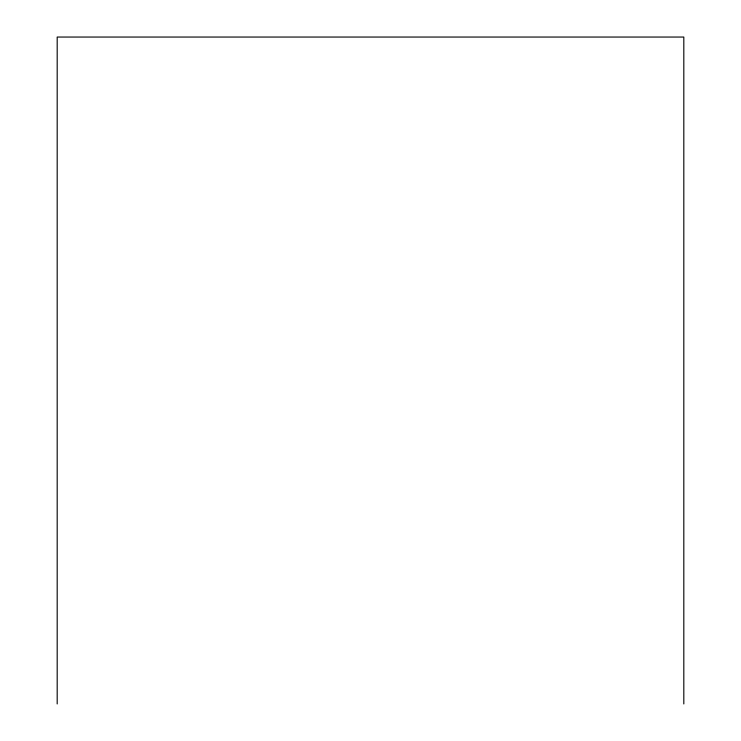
<?xml version="1.0" encoding="UTF-8"?>
<svg xmlns="http://www.w3.org/2000/svg" width="741" height="741" viewBox="0 0 741 741"><rect width="100%" height="100%" fill="white"/><g stroke="black" fill="none" stroke-linecap="round" stroke-linejoin="round"><path stroke-width="1.11" d="M683.813 703.95L683.813 37.05L57.187 37.05L57.187 703.95"/></g></svg>
